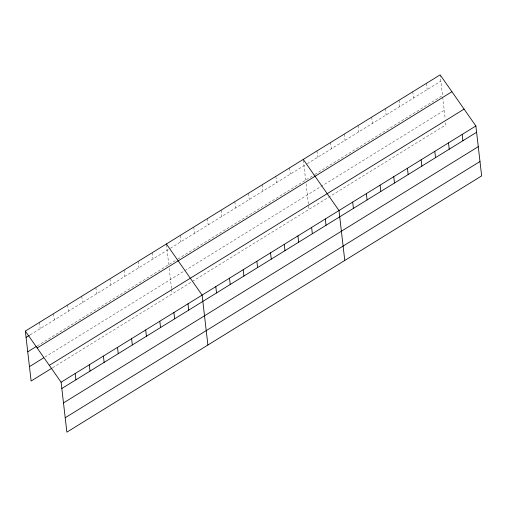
<?xml version="1.0" encoding="UTF-8"?>
<svg xmlns="http://www.w3.org/2000/svg" width="507" height="507" viewBox="0 0 507 507"><rect width="100%" height="100%" fill="white"/><g stroke="black" fill="none" stroke-linecap="round" stroke-linejoin="round"><path stroke-width="0.38" stroke-dasharray="2.54 1.9" d="M30.109 334.912L169.712 248.664M170.365 248.259L306.589 164.103M307.242 163.698L440.862 81.152M37.144 345.989L177.241 259.438M177.894 259.033L314.118 174.877M314.771 174.471L442.522 95.55L440.209 75.556M44.908 357.086L184.174 271.049M184.827 270.649L444.24 110.38M52.614 367.752L191.703 281.822M192.356 281.417L445.907 124.779L445.571 121.902M442.693 97.033L445.241 119.018M426.444 83.306L427.173 89.606M412.755 91.767L413.484 98.066M399.066 100.221L399.795 106.521M385.377 108.675L386.106 114.975M371.694 117.136L372.423 123.435M358.005 125.59L358.734 131.89M344.316 134.044L345.045 140.344M330.627 142.505L331.356 148.805M316.938 150.959L317.667 157.259M303.332 160.117L305.645 180.112M306.076 183.819L309.029 209.34M289.567 167.874L290.296 174.167M275.878 176.328L276.607 182.628M262.189 184.782L262.918 191.082M248.5 193.237L249.229 199.536M234.817 201.697L235.546 207.997M221.128 210.152L221.857 216.451M207.439 218.606L208.168 224.905M193.75 227.066L194.479 233.366M180.061 235.521L180.79 241.82M166.454 244.678L168.768 264.673M169.199 268.38L171.569 288.863M171.651 289.586L172.152 293.902M152.271 252.689L153 258.988M138.17 261.403L138.899 267.702M124.069 270.117L124.798 276.41M109.968 278.825L110.691 285.124M95.861 287.539L96.59 293.838M81.76 296.253L82.489 302.552M67.659 304.961L68.388 311.26M53.558 313.675L54.281 319.974M39.451 322.389L40.18 328.688"/><path stroke-width="0.76" d="M25.35 331.103L440.133 74.852L475.877 125.97L481.65 175.897L66.867 432.148L61.094 382.221L25.35 331.103L31.123 381.03L51.942 368.164M26.079 337.402L29.438 335.323M27.746 351.795L36.472 346.401M37.144 347.973L451.927 91.723M29.463 366.631L43.564 357.917M49.299 365.351L464.076 109.106M61.094 382.221L475.877 125.97M61.822 388.52L476.605 132.27M63.489 402.919L478.266 146.669M65.207 417.749L479.983 161.505M303.256 159.413L338.993 210.538L344.773 260.459M166.378 243.975L202.116 295.099L207.895 345.02M462.188 134.431L462.916 140.731M448.499 142.885L449.227 149.185M434.81 151.34L435.538 157.639M421.121 159.8L421.849 166.1M407.432 168.254L408.16 174.554M393.749 176.709L394.478 183.008M380.06 185.169L380.789 191.469M366.371 193.623L367.1 199.923M352.682 202.078L353.411 208.377M325.31 218.992L326.039 225.292M311.621 227.447L312.35 233.746M297.932 235.901L298.661 242.2M284.243 244.361L284.972 250.661M270.554 252.816L271.283 259.115M256.872 261.27L257.6 267.569M243.183 269.73L243.911 276.03M229.494 278.185L230.222 284.484M215.805 286.639L216.533 292.938M188.015 303.807L188.743 310.107M173.914 312.521L174.642 318.821M159.813 321.235L160.542 327.535M145.705 329.949L146.434 336.242M131.605 338.657L132.333 344.956M117.504 347.371L118.232 353.671M103.403 356.085L104.131 362.385M89.295 364.799L90.024 371.092M75.194 373.507L75.923 379.806"/></g></svg>
